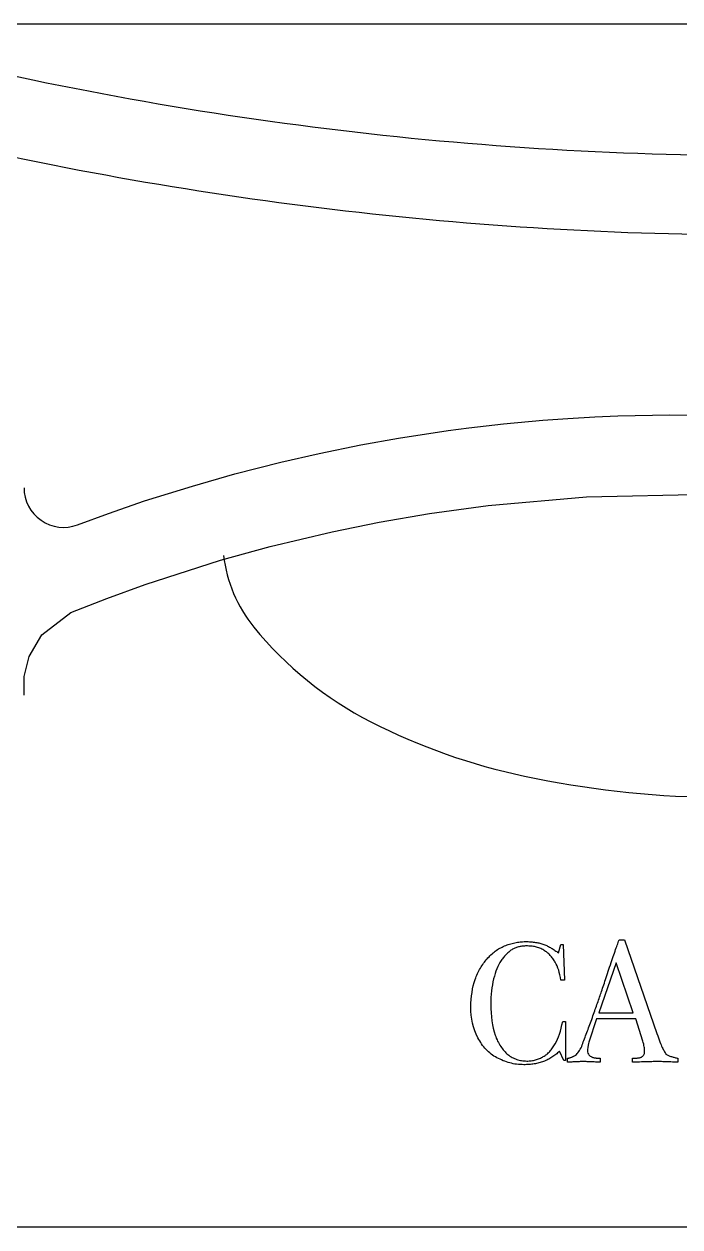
# Model space of a CAD drawing. Header units: millimetres. Extents: x 421 to 3085, y -1408 to 277.
# Drawn here: x 1810.64 to 1818.91, y -700.21 to -685.04 of the extents above; entities that cross this region are included whole.
import ezdxf

# ---------------------------------------------------------------- set-up
doc = ezdxf.new("R2010")
doc.units = ezdxf.units.MM

msp = doc.modelspace()

# ---------------------------------------------------------------- linework, layer by layer
at = {"color": 18, "true_color": 0x000000}
for p, q in [((1850.579, -685.043), (1787.965, -685.043)), ((1807.668, -700.209), (1819.295, -700.209))]:
    msp.add_line(p, q, dxfattribs=at)
at = {"color": 18, "linetype": 'Continuous', "true_color": 0x000000}
for p, q in [((1818.134, -696.606), (1818.14, -696.591)), ((1818.134, -696.606), (1818.14, -696.591)), ((1818.14, -696.591), (1818.206, -696.591)), ((1818.14, -696.591), (1818.206, -696.591)), ((1818.206, -696.591), (1818.617, -697.77)), ((1818.206, -696.591), (1818.617, -697.77)), ((1816.539, -696.766), (1816.553, -696.754)), ((1816.553, -696.754), (1816.566, -696.743)), ((1816.566, -696.743), (1816.579, -696.733)), ((1816.579, -696.733), (1816.593, -696.723)), ((1816.593, -696.723), (1816.607, -696.713)), ((1816.607, -696.713), (1816.621, -696.704)), ((1816.621, -696.704), (1816.636, -696.695)), ((1816.636, -696.695), (1816.651, -696.688)), ((1816.651, -696.688), (1816.666, -696.68)), ((1816.666, -696.68), (1816.681, -696.673)), ((1816.681, -696.673), (1816.696, -696.666)), ((1816.696, -696.666), (1816.712, -696.66)), ((1816.712, -696.66), (1816.728, -696.654)), ((1816.728, -696.654), (1816.744, -696.648)), ((1816.74, -696.751), (1816.731, -696.76)), ((1816.749, -696.743), (1816.74, -696.751)), ((1816.744, -696.648), (1816.76, -696.643)), ((1816.758, -696.735), (1816.749, -696.743)), ((1816.768, -696.728), (1816.758, -696.735)), ((1816.76, -696.643), (1816.776, -696.639)), ((1816.778, -696.721), (1816.768, -696.728)), ((1816.776, -696.639), (1816.793, -696.634)), ((1816.788, -696.714), (1816.778, -696.721)), ((1816.798, -696.707), (1816.788, -696.714)), ((1816.793, -696.634), (1816.809, -696.63)), ((1816.808, -696.702), (1816.798, -696.707)), ((1816.818, -696.698), (1816.808, -696.702)), ((1816.809, -696.63), (1816.825, -696.626)), ((1816.828, -696.693), (1816.818, -696.698)), ((1816.825, -696.626), (1816.842, -696.623)), ((1816.839, -696.69), (1816.828, -696.693)), ((1816.849, -696.686), (1816.839, -696.69)), ((1816.842, -696.623), (1816.858, -696.62)), ((1816.86, -696.683), (1816.849, -696.686)), ((1816.858, -696.62), (1816.875, -696.617)), ((1816.871, -696.679), (1816.86, -696.683)), ((1816.882, -696.676), (1816.871, -696.679)), ((1816.875, -696.617), (1816.892, -696.615)), ((1816.893, -696.674), (1816.882, -696.676)), ((1816.892, -696.615), (1816.908, -696.613)), ((1816.904, -696.672), (1816.893, -696.674)), ((1816.915, -696.67), (1816.904, -696.672)), ((1816.908, -696.613), (1816.925, -696.613)), ((1816.926, -696.669), (1816.915, -696.67)), ((1816.925, -696.613), (1816.942, -696.612)), ((1816.937, -696.667), (1816.926, -696.669)), ((1816.948, -696.667), (1816.937, -696.667)), ((1816.942, -696.612), (1816.959, -696.612)), ((1816.959, -696.666), (1816.948, -696.667)), ((1816.959, -696.612), (1816.976, -696.612)), ((1816.971, -696.666), (1816.959, -696.666)), ((1816.986, -696.666), (1816.971, -696.666)), ((1816.976, -696.612), (1816.994, -696.612)), ((1817.001, -696.667), (1816.986, -696.666)), ((1816.994, -696.612), (1817.011, -696.613)), ((1817.016, -696.667), (1817.001, -696.667)), ((1817.011, -696.613), (1817.027, -696.614)), ((1817.031, -696.669), (1817.016, -696.667)), ((1817.027, -696.614), (1817.043, -696.615)), ((1817.046, -696.671), (1817.031, -696.669)), ((1817.043, -696.615), (1817.058, -696.617)), ((1817.06, -696.673), (1817.046, -696.671)), ((1817.058, -696.617), (1817.074, -696.619)), ((1817.074, -696.675), (1817.06, -696.673)), ((1817.074, -696.619), (1817.088, -696.621)), ((1817.088, -696.678), (1817.074, -696.675)), ((1817.088, -696.621), (1817.103, -696.624)), ((1817.101, -696.681), (1817.088, -696.678)), ((1817.114, -696.686), (1817.101, -696.681)), ((1817.103, -696.624), (1817.117, -696.626)), ((1817.128, -696.69), (1817.114, -696.686)), ((1817.117, -696.626), (1817.13, -696.629)), ((1817.141, -696.695), (1817.128, -696.69)), ((1817.13, -696.629), (1817.143, -696.632)), ((1817.154, -696.7), (1817.141, -696.695)), ((1817.143, -696.632), (1817.156, -696.635)), ((1817.166, -696.707), (1817.154, -696.7)), ((1817.156, -696.635), (1817.168, -696.638)), ((1817.179, -696.713), (1817.166, -696.707)), ((1817.168, -696.638), (1817.18, -696.642)), ((1817.191, -696.721), (1817.179, -696.713)), ((1817.18, -696.642), (1817.191, -696.646)), ((1817.191, -696.646), (1817.203, -696.651)), ((1817.202, -696.727), (1817.191, -696.721)), ((1817.213, -696.735), (1817.202, -696.727)), ((1817.203, -696.651), (1817.216, -696.657)), ((1817.224, -696.742), (1817.213, -696.735)), ((1817.216, -696.657), (1817.228, -696.662)), ((1817.234, -696.75), (1817.224, -696.742)), ((1817.228, -696.662), (1817.239, -696.667)), ((1817.244, -696.758), (1817.234, -696.75)), ((1817.239, -696.667), (1817.251, -696.674)), ((1817.251, -696.674), (1817.263, -696.68)), ((1817.263, -696.68), (1817.275, -696.686)), ((1817.275, -696.686), (1817.286, -696.693)), ((1817.286, -696.693), (1817.298, -696.7)), ((1817.298, -696.7), (1817.309, -696.707)), ((1817.309, -696.707), (1817.321, -696.714)), ((1817.321, -696.714), (1817.331, -696.722)), ((1817.331, -696.722), (1817.343, -696.73)), ((1817.343, -696.73), (1817.354, -696.738)), ((1817.354, -696.738), (1817.365, -696.746)), ((1817.365, -696.746), (1817.377, -696.755)), ((1817.377, -696.755), (1817.406, -696.646)), ((1817.406, -696.646), (1817.436, -696.646)), ((1817.436, -696.646), (1817.454, -697.096)), ((1818.074, -696.778), (1818.082, -696.756)), ((1818.074, -696.778), (1818.082, -696.756)), ((1818.082, -696.756), (1818.089, -696.733)), ((1818.082, -696.756), (1818.089, -696.733)), ((1818.089, -696.733), (1818.096, -696.713)), ((1818.089, -696.733), (1818.096, -696.713)), ((1818.096, -696.713), (1818.103, -696.692)), ((1818.096, -696.713), (1818.103, -696.692)), ((1818.103, -696.692), (1818.11, -696.673)), ((1818.103, -696.692), (1818.11, -696.673)), ((1818.11, -696.673), (1818.116, -696.655)), ((1818.11, -696.673), (1818.116, -696.655)), ((1818.116, -696.655), (1818.122, -696.638)), ((1818.116, -696.655), (1818.122, -696.638)), ((1818.122, -696.638), (1818.128, -696.621)), ((1818.122, -696.638), (1818.128, -696.621)), ((1818.128, -696.621), (1818.134, -696.606)), ((1818.128, -696.621), (1818.134, -696.606)), ((1816.412, -696.915), (1816.422, -696.899)), ((1816.422, -696.899), (1816.433, -696.885)), ((1816.433, -696.885), (1816.443, -696.87)), ((1816.443, -696.87), (1816.454, -696.857)), ((1816.454, -696.857), (1816.464, -696.843)), ((1816.464, -696.843), (1816.476, -696.83)), ((1816.476, -696.83), (1816.488, -696.816)), ((1816.488, -696.816), (1816.501, -696.803)), ((1816.501, -696.803), (1816.513, -696.79)), ((1816.513, -696.79), (1816.526, -696.777)), ((1816.526, -696.777), (1816.539, -696.766)), ((1816.625, -696.899), (1816.612, -696.925)), ((1816.639, -696.874), (1816.625, -696.899)), ((1816.654, -696.85), (1816.639, -696.874)), ((1816.662, -696.839), (1816.654, -696.85)), ((1816.67, -696.828), (1816.662, -696.839)), ((1816.678, -696.817), (1816.67, -696.828)), ((1816.687, -696.807), (1816.678, -696.817)), ((1816.696, -696.797), (1816.687, -696.807)), ((1816.704, -696.787), (1816.696, -696.797)), ((1816.713, -696.777), (1816.704, -696.787)), ((1816.722, -696.768), (1816.713, -696.777)), ((1816.731, -696.76), (1816.722, -696.768)), ((1817.253, -696.767), (1817.244, -696.758)), ((1817.263, -696.776), (1817.253, -696.767)), ((1817.272, -696.786), (1817.263, -696.776)), ((1817.281, -696.795), (1817.272, -696.786)), ((1817.289, -696.805), (1817.281, -696.795)), ((1817.297, -696.815), (1817.289, -696.805)), ((1817.305, -696.826), (1817.297, -696.815)), ((1817.313, -696.837), (1817.305, -696.826)), ((1817.321, -696.848), (1817.313, -696.837)), ((1817.328, -696.859), (1817.321, -696.848)), ((1817.335, -696.871), (1817.328, -696.859)), ((1817.347, -696.894), (1817.335, -696.871)), ((1817.359, -696.919), (1817.347, -696.894)), ((1818.104, -696.878), (1817.884, -697.511)), ((1818.104, -696.878), (1817.884, -697.511)), ((1818.021, -696.932), (1818.03, -696.904)), ((1818.021, -696.932), (1818.03, -696.904)), ((1818.03, -696.904), (1818.04, -696.877)), ((1818.03, -696.904), (1818.04, -696.877)), ((1818.04, -696.877), (1818.049, -696.851)), ((1818.04, -696.877), (1818.049, -696.851)), ((1818.049, -696.851), (1818.058, -696.826)), ((1818.049, -696.851), (1818.058, -696.826)), ((1818.058, -696.826), (1818.066, -696.801)), ((1818.058, -696.826), (1818.066, -696.801)), ((1818.066, -696.801), (1818.074, -696.778)), ((1818.066, -696.801), (1818.074, -696.778)), ((1818.319, -697.511), (1818.104, -696.878)), ((1818.319, -697.511), (1818.104, -696.878)), ((1816.334, -697.07), (1816.341, -697.051)), ((1816.341, -697.051), (1816.348, -697.033)), ((1816.348, -697.033), (1816.356, -697.015)), ((1816.356, -697.015), (1816.365, -696.997)), ((1816.365, -696.997), (1816.374, -696.98)), ((1816.374, -696.98), (1816.382, -696.963)), ((1816.382, -696.963), (1816.392, -696.946)), ((1816.392, -696.946), (1816.401, -696.93)), ((1816.401, -696.93), (1816.412, -696.915)), ((1816.569, -697.047), (1816.559, -697.082)), ((1816.578, -697.014), (1816.569, -697.047)), ((1816.589, -696.983), (1816.578, -697.014)), ((1816.6, -696.953), (1816.589, -696.983)), ((1816.612, -696.925), (1816.6, -696.953)), ((1817.37, -696.945), (1817.359, -696.919)), ((1817.379, -696.972), (1817.37, -696.945)), ((1817.387, -697.002), (1817.379, -696.972)), ((1817.395, -697.031), (1817.387, -697.002)), ((1817.401, -697.063), (1817.395, -697.031)), ((1817.978, -697.064), (1817.986, -697.039)), ((1817.978, -697.064), (1817.986, -697.039)), ((1817.986, -697.039), (1817.995, -697.013)), ((1817.986, -697.039), (1817.995, -697.013)), ((1817.995, -697.013), (1818.003, -696.986)), ((1817.995, -697.013), (1818.003, -696.986)), ((1818.003, -696.986), (1818.012, -696.96)), ((1818.003, -696.986), (1818.012, -696.96)), ((1818.012, -696.96), (1818.021, -696.932)), ((1818.012, -696.96), (1818.021, -696.932)), ((1816.287, -697.252), (1816.293, -697.209)), ((1816.293, -697.209), (1816.303, -697.168)), ((1816.303, -697.168), (1816.314, -697.127)), ((1816.314, -697.127), (1816.327, -697.089)), ((1816.327, -697.089), (1816.334, -697.07)), ((1816.537, -697.194), (1816.532, -697.234)), ((1816.544, -697.155), (1816.537, -697.194)), ((1816.551, -697.118), (1816.544, -697.155)), ((1816.559, -697.082), (1816.551, -697.118)), ((1817.406, -697.096), (1817.401, -697.063)), ((1817.454, -697.096), (1817.406, -697.096)), ((1817.926, -697.22), (1817.932, -697.2)), ((1817.926, -697.22), (1817.932, -697.2)), ((1817.932, -697.2), (1817.939, -697.179)), ((1817.932, -697.2), (1817.939, -697.179)), ((1817.939, -697.179), (1817.947, -697.158)), ((1817.939, -697.179), (1817.947, -697.158)), ((1817.947, -697.158), (1817.955, -697.135)), ((1817.947, -697.158), (1817.955, -697.135)), ((1817.955, -697.135), (1817.962, -697.112)), ((1817.955, -697.135), (1817.962, -697.112)), ((1817.962, -697.112), (1817.97, -697.089)), ((1817.962, -697.112), (1817.97, -697.089)), ((1817.97, -697.089), (1817.978, -697.064)), ((1817.97, -697.089), (1817.978, -697.064)), ((1816.273, -697.388), (1816.276, -697.341)), ((1816.276, -697.341), (1816.28, -697.296)), ((1816.28, -697.296), (1816.287, -697.252)), ((1816.524, -697.359), (1816.523, -697.402)), ((1816.526, -697.317), (1816.524, -697.359)), ((1816.529, -697.275), (1816.526, -697.317)), ((1816.532, -697.234), (1816.529, -697.275)), ((1817.875, -697.367), (1817.881, -697.348)), ((1817.875, -697.367), (1817.881, -697.348)), ((1817.881, -697.348), (1817.888, -697.329)), ((1817.881, -697.348), (1817.888, -697.329)), ((1817.888, -697.329), (1817.894, -697.311)), ((1817.888, -697.329), (1817.894, -697.311)), ((1817.894, -697.311), (1817.901, -697.293)), ((1817.894, -697.311), (1817.901, -697.293)), ((1817.901, -697.293), (1817.907, -697.276)), ((1817.901, -697.293), (1817.907, -697.276)), ((1817.907, -697.276), (1817.913, -697.258)), ((1817.907, -697.276), (1817.913, -697.258)), ((1817.913, -697.258), (1817.919, -697.24)), ((1817.913, -697.258), (1817.919, -697.24)), ((1817.919, -697.24), (1817.926, -697.22)), ((1817.919, -697.24), (1817.926, -697.22)), ((1816.273, -697.436), (1816.273, -697.388)), ((1816.274, -697.489), (1816.273, -697.436)), ((1816.278, -697.541), (1816.274, -697.489)), ((1816.523, -697.402), (1816.524, -697.457)), ((1816.524, -697.457), (1816.527, -697.51)), ((1816.527, -697.51), (1816.531, -697.562)), ((1817.818, -697.528), (1817.825, -697.507)), ((1817.818, -697.528), (1817.825, -697.507)), ((1817.825, -697.507), (1817.833, -697.486)), ((1817.825, -697.507), (1817.833, -697.486)), ((1817.833, -697.486), (1817.84, -697.465)), ((1817.833, -697.486), (1817.84, -697.465)), ((1817.84, -697.465), (1817.847, -697.446)), ((1817.84, -697.465), (1817.847, -697.446)), ((1817.847, -697.446), (1817.854, -697.425)), ((1817.847, -697.446), (1817.854, -697.425)), ((1817.854, -697.425), (1817.861, -697.406)), ((1817.854, -697.425), (1817.861, -697.406)), ((1817.861, -697.406), (1817.868, -697.387)), ((1817.861, -697.406), (1817.868, -697.387)), ((1817.868, -697.387), (1817.875, -697.367)), ((1817.868, -697.387), (1817.875, -697.367)), ((1817.884, -697.511), (1818.319, -697.511)), ((1817.884, -697.511), (1818.319, -697.511)), ((1816.285, -697.591), (1816.278, -697.541)), ((1816.295, -697.641), (1816.285, -697.591)), ((1816.307, -697.688), (1816.295, -697.641)), ((1816.531, -697.562), (1816.537, -697.611)), ((1816.537, -697.611), (1816.544, -697.659)), ((1816.544, -697.659), (1816.553, -697.705)), ((1817.411, -697.703), (1817.42, -697.662)), ((1817.42, -697.662), (1817.43, -697.62)), ((1817.43, -697.62), (1817.466, -697.62)), ((1817.466, -697.62), (1817.466, -698.11)), ((1817.854, -697.586), (1817.758, -697.879)), ((1817.854, -697.586), (1817.758, -697.879)), ((1817.764, -697.677), (1817.772, -697.656)), ((1817.764, -697.677), (1817.772, -697.656)), ((1817.772, -697.656), (1817.78, -697.635)), ((1817.772, -697.656), (1817.78, -697.635)), ((1817.78, -697.635), (1817.788, -697.613)), ((1817.78, -697.635), (1817.788, -697.613)), ((1817.788, -697.613), (1817.795, -697.592)), ((1817.788, -697.613), (1817.795, -697.592)), ((1817.795, -697.592), (1817.803, -697.57)), ((1817.795, -697.592), (1817.803, -697.57)), ((1817.803, -697.57), (1817.81, -697.549)), ((1817.803, -697.57), (1817.81, -697.549)), ((1817.81, -697.549), (1817.818, -697.528)), ((1817.81, -697.549), (1817.818, -697.528)), ((1818.349, -697.586), (1817.854, -697.586)), ((1818.349, -697.586), (1817.854, -697.586)), ((1818.438, -697.865), (1818.349, -697.586)), ((1818.438, -697.865), (1818.349, -697.586)), ((1816.323, -697.735), (1816.307, -697.688)), ((1816.341, -697.78), (1816.323, -697.735)), ((1816.362, -697.824), (1816.341, -697.78)), ((1816.553, -697.705), (1816.564, -697.748)), ((1816.564, -697.748), (1816.577, -697.79)), ((1816.577, -697.79), (1816.585, -697.81)), ((1816.585, -697.81), (1816.593, -697.829)), ((1817.364, -697.843), (1817.377, -697.812)), ((1817.377, -697.812), (1817.389, -697.777)), ((1817.389, -697.777), (1817.4, -697.741)), ((1817.4, -697.741), (1817.411, -697.703)), ((1817.704, -697.837), (1817.711, -697.818)), ((1817.704, -697.837), (1817.711, -697.818)), ((1817.711, -697.818), (1817.718, -697.798)), ((1817.711, -697.818), (1817.718, -697.798)), ((1817.718, -697.798), (1817.726, -697.778)), ((1817.718, -697.798), (1817.726, -697.778)), ((1817.726, -697.778), (1817.734, -697.759)), ((1817.726, -697.778), (1817.734, -697.759)), ((1817.734, -697.759), (1817.741, -697.738)), ((1817.734, -697.759), (1817.741, -697.738)), ((1817.741, -697.738), (1817.749, -697.718)), ((1817.741, -697.738), (1817.749, -697.718)), ((1817.749, -697.718), (1817.756, -697.698)), ((1817.749, -697.718), (1817.756, -697.698)), ((1817.756, -697.698), (1817.764, -697.677)), ((1817.756, -697.698), (1817.764, -697.677)), ((1818.617, -697.77), (1818.626, -697.799)), ((1818.617, -697.77), (1818.626, -697.799)), ((1818.626, -697.799), (1818.635, -697.826)), ((1818.626, -697.799), (1818.635, -697.826)), ((1816.372, -697.845), (1816.362, -697.824)), ((1816.384, -697.864), (1816.372, -697.845)), ((1816.396, -697.883), (1816.384, -697.864)), ((1816.408, -697.902), (1816.396, -697.883)), ((1816.421, -697.92), (1816.408, -697.902)), ((1816.435, -697.938), (1816.421, -697.92)), ((1816.449, -697.954), (1816.435, -697.938)), ((1816.464, -697.971), (1816.449, -697.954)), ((1816.593, -697.829), (1816.602, -697.848)), ((1816.602, -697.848), (1816.61, -697.867)), ((1816.61, -697.867), (1816.619, -697.885)), ((1816.619, -697.885), (1816.629, -697.901)), ((1816.629, -697.901), (1816.638, -697.918)), ((1816.638, -697.918), (1816.649, -697.933)), ((1816.649, -697.933), (1816.659, -697.948)), ((1816.659, -697.948), (1816.669, -697.963)), ((1816.669, -697.963), (1816.68, -697.976)), ((1817.284, -697.975), (1817.293, -697.963)), ((1817.293, -697.963), (1817.302, -697.951)), ((1817.302, -697.951), (1817.311, -697.939)), ((1817.311, -697.939), (1817.319, -697.926)), ((1817.319, -697.926), (1817.327, -697.913)), ((1817.327, -697.913), (1817.335, -697.899)), ((1817.335, -697.899), (1817.35, -697.872)), ((1817.35, -697.872), (1817.364, -697.843)), ((1817.641, -697.984), (1817.651, -697.968)), ((1817.641, -697.984), (1817.651, -697.968)), ((1817.651, -697.968), (1817.66, -697.951)), ((1817.651, -697.968), (1817.66, -697.951)), ((1817.66, -697.951), (1817.669, -697.933)), ((1817.66, -697.951), (1817.669, -697.933)), ((1817.669, -697.933), (1817.676, -697.914)), ((1817.669, -697.933), (1817.676, -697.914)), ((1817.676, -697.914), (1817.682, -697.895)), ((1817.676, -697.914), (1817.682, -697.895)), ((1817.682, -697.895), (1817.689, -697.876)), ((1817.682, -697.895), (1817.689, -697.876)), ((1817.689, -697.876), (1817.697, -697.857)), ((1817.689, -697.876), (1817.697, -697.857)), ((1817.697, -697.857), (1817.704, -697.837)), ((1817.697, -697.857), (1817.704, -697.837)), ((1817.744, -697.945), (1817.74, -697.974)), ((1817.744, -697.945), (1817.74, -697.974)), ((1817.749, -697.919), (1817.744, -697.945)), ((1817.749, -697.919), (1817.744, -697.945)), ((1817.753, -697.897), (1817.749, -697.919)), ((1817.753, -697.897), (1817.749, -697.919)), ((1817.758, -697.879), (1817.753, -697.897)), ((1817.758, -697.879), (1817.753, -697.897)), ((1818.444, -697.885), (1818.438, -697.865)), ((1818.444, -697.885), (1818.438, -697.865)), ((1818.45, -697.903), (1818.444, -697.885)), ((1818.45, -697.903), (1818.444, -697.885)), ((1818.453, -697.921), (1818.45, -697.903)), ((1818.453, -697.921), (1818.45, -697.903)), ((1818.457, -697.937), (1818.453, -697.921)), ((1818.457, -697.937), (1818.453, -697.921)), ((1818.459, -697.951), (1818.457, -697.937)), ((1818.459, -697.951), (1818.457, -697.937)), ((1818.461, -697.965), (1818.459, -697.951)), ((1818.461, -697.965), (1818.459, -697.951)), ((1818.462, -697.977), (1818.461, -697.965)), ((1818.462, -697.977), (1818.461, -697.965)), ((1818.635, -697.826), (1818.643, -697.851)), ((1818.635, -697.826), (1818.643, -697.851)), ((1818.643, -697.851), (1818.652, -697.874)), ((1818.643, -697.851), (1818.652, -697.874)), ((1818.652, -697.874), (1818.66, -697.895)), ((1818.652, -697.874), (1818.66, -697.895)), ((1818.66, -697.895), (1818.668, -697.914)), ((1818.66, -697.895), (1818.668, -697.914)), ((1818.668, -697.914), (1818.676, -697.931)), ((1818.668, -697.914), (1818.676, -697.931)), ((1818.676, -697.931), (1818.683, -697.947)), ((1818.676, -697.931), (1818.683, -697.947)), ((1818.683, -697.947), (1818.689, -697.96)), ((1818.683, -697.947), (1818.689, -697.96)), ((1818.689, -697.96), (1818.696, -697.971)), ((1818.689, -697.96), (1818.696, -697.971)), ((1816.479, -697.986), (1816.464, -697.971)), ((1816.495, -698.001), (1816.479, -697.986)), ((1816.511, -698.015), (1816.495, -698.001)), ((1816.529, -698.029), (1816.511, -698.015)), ((1816.546, -698.042), (1816.529, -698.029)), ((1816.563, -698.054), (1816.546, -698.042)), ((1816.582, -698.066), (1816.563, -698.054)), ((1816.601, -698.076), (1816.582, -698.066)), ((1816.62, -698.087), (1816.601, -698.076)), ((1816.64, -698.095), (1816.62, -698.087)), ((1816.659, -698.104), (1816.64, -698.095)), ((1816.679, -698.113), (1816.659, -698.104)), ((1816.699, -698.121), (1816.679, -698.113)), ((1816.68, -697.976), (1816.691, -697.989)), ((1816.691, -697.989), (1816.703, -698.002)), ((1816.72, -698.128), (1816.699, -698.121)), ((1816.703, -698.002), (1816.714, -698.013)), ((1816.714, -698.013), (1816.726, -698.025)), ((1816.726, -698.025), (1816.738, -698.035)), ((1816.738, -698.035), (1816.752, -698.045)), ((1816.752, -698.045), (1816.765, -698.054)), ((1816.765, -698.054), (1816.779, -698.063)), ((1816.779, -698.063), (1816.793, -698.071)), ((1816.793, -698.071), (1816.807, -698.078)), ((1816.807, -698.078), (1816.821, -698.085)), ((1816.821, -698.085), (1816.836, -698.091)), ((1816.836, -698.091), (1816.851, -698.097)), ((1816.851, -698.097), (1816.866, -698.101)), ((1816.866, -698.101), (1816.88, -698.106)), ((1816.88, -698.106), (1816.896, -698.109)), ((1816.896, -698.109), (1816.912, -698.112)), ((1816.912, -698.112), (1816.927, -698.114)), ((1816.927, -698.114), (1816.943, -698.116)), ((1816.943, -698.116), (1816.96, -698.116)), ((1816.96, -698.116), (1816.976, -698.117)), ((1816.976, -698.117), (1816.991, -698.117)), ((1816.991, -698.117), (1817.005, -698.116)), ((1817.005, -698.116), (1817.02, -698.115)), ((1817.02, -698.115), (1817.034, -698.113)), ((1817.034, -698.113), (1817.047, -698.111)), ((1817.047, -698.111), (1817.061, -698.109)), ((1817.061, -698.109), (1817.074, -698.106)), ((1817.074, -698.106), (1817.088, -698.102)), ((1817.088, -698.102), (1817.101, -698.099)), ((1817.101, -698.099), (1817.114, -698.095)), ((1817.114, -698.095), (1817.126, -698.09)), ((1817.126, -698.09), (1817.138, -698.085)), ((1817.138, -698.085), (1817.15, -698.08)), ((1817.15, -698.08), (1817.163, -698.074)), ((1817.163, -698.074), (1817.174, -698.069)), ((1817.174, -698.069), (1817.185, -698.062)), ((1817.185, -698.062), (1817.196, -698.056)), ((1817.201, -698.117), (1817.187, -698.123)), ((1817.196, -698.056), (1817.207, -698.049)), ((1817.215, -698.111), (1817.201, -698.117)), ((1817.207, -698.049), (1817.218, -698.041)), ((1817.228, -698.106), (1817.215, -698.111)), ((1817.218, -698.041), (1817.228, -698.033)), ((1817.228, -698.033), (1817.238, -698.025)), ((1817.241, -698.099), (1817.228, -698.106)), ((1817.238, -698.025), (1817.248, -698.016)), ((1817.255, -698.092), (1817.241, -698.099)), ((1817.248, -698.016), (1817.257, -698.007)), ((1817.267, -698.085), (1817.255, -698.092)), ((1817.257, -698.007), (1817.267, -697.996)), ((1817.267, -697.996), (1817.276, -697.986)), ((1817.28, -698.078), (1817.267, -698.085)), ((1817.276, -697.986), (1817.284, -697.975)), ((1817.293, -698.069), (1817.28, -698.078)), ((1817.305, -698.062), (1817.293, -698.069)), ((1817.318, -698.053), (1817.305, -698.062)), ((1817.33, -698.044), (1817.318, -698.053)), ((1817.342, -698.035), (1817.33, -698.044)), ((1817.354, -698.026), (1817.342, -698.035)), ((1817.365, -698.015), (1817.354, -698.026)), ((1817.377, -698.005), (1817.365, -698.015)), ((1817.388, -697.994), (1817.377, -698.005)), ((1817.442, -698.11), (1817.388, -697.994)), ((1817.466, -698.11), (1817.442, -698.11)), ((1817.49, -698.083), (1817.497, -698.081)), ((1817.49, -698.083), (1817.497, -698.081)), ((1817.49, -698.13), (1817.49, -698.083)), ((1817.49, -698.13), (1817.49, -698.083)), ((1817.497, -698.081), (1817.505, -698.08)), ((1817.497, -698.081), (1817.505, -698.08)), ((1817.505, -698.08), (1817.512, -698.078)), ((1817.505, -698.08), (1817.512, -698.078)), ((1817.512, -698.078), (1817.519, -698.076)), ((1817.512, -698.078), (1817.519, -698.076)), ((1817.519, -698.076), (1817.526, -698.074)), ((1817.519, -698.076), (1817.526, -698.074)), ((1817.526, -698.074), (1817.532, -698.073)), ((1817.526, -698.074), (1817.532, -698.073)), ((1817.532, -698.073), (1817.539, -698.07)), ((1817.532, -698.073), (1817.539, -698.07)), ((1817.539, -698.07), (1817.545, -698.067)), ((1817.539, -698.07), (1817.545, -698.067)), ((1817.545, -698.067), (1817.551, -698.065)), ((1817.545, -698.067), (1817.551, -698.065)), ((1817.551, -698.065), (1817.557, -698.062)), ((1817.551, -698.065), (1817.557, -698.062)), ((1817.557, -698.062), (1817.563, -698.059)), ((1817.557, -698.062), (1817.563, -698.059)), ((1817.563, -698.059), (1817.568, -698.056)), ((1817.563, -698.059), (1817.568, -698.056)), ((1817.568, -698.056), (1817.574, -698.053)), ((1817.568, -698.056), (1817.574, -698.053)), ((1817.574, -698.053), (1817.58, -698.05)), ((1817.574, -698.053), (1817.58, -698.05)), ((1817.58, -698.05), (1817.586, -698.046)), ((1817.58, -698.05), (1817.586, -698.046)), ((1817.586, -698.046), (1817.591, -698.042)), ((1817.586, -698.046), (1817.591, -698.042)), ((1817.591, -698.042), (1817.602, -698.034)), ((1817.591, -698.042), (1817.602, -698.034)), ((1817.602, -698.034), (1817.613, -698.023)), ((1817.602, -698.034), (1817.613, -698.023)), ((1817.613, -698.023), (1817.622, -698.012)), ((1817.613, -698.023), (1817.622, -698.012)), ((1817.622, -698.012), (1817.632, -697.998)), ((1817.622, -698.012), (1817.632, -697.998)), ((1817.632, -697.998), (1817.641, -697.984)), ((1817.632, -697.998), (1817.641, -697.984)), ((1817.74, -697.974), (1817.741, -697.989)), ((1817.74, -697.974), (1817.741, -697.989)), ((1817.741, -697.989), (1817.743, -698.003)), ((1817.741, -697.989), (1817.743, -698.003)), ((1817.743, -698.003), (1817.747, -698.017)), ((1817.743, -698.003), (1817.747, -698.017)), ((1817.747, -698.017), (1817.753, -698.029)), ((1817.747, -698.017), (1817.753, -698.029)), ((1817.753, -698.029), (1817.76, -698.04)), ((1817.753, -698.029), (1817.76, -698.04)), ((1817.76, -698.04), (1817.767, -698.048)), ((1817.76, -698.04), (1817.767, -698.048)), ((1817.767, -698.048), (1817.777, -698.057)), ((1817.767, -698.048), (1817.777, -698.057)), ((1817.777, -698.057), (1817.788, -698.062)), ((1817.777, -698.057), (1817.788, -698.062)), ((1817.788, -698.062), (1817.793, -698.065)), ((1817.788, -698.062), (1817.793, -698.065)), ((1817.793, -698.065), (1817.799, -698.067)), ((1817.793, -698.065), (1817.799, -698.067)), ((1817.799, -698.067), (1817.805, -698.069)), ((1817.799, -698.067), (1817.805, -698.069)), ((1817.805, -698.069), (1817.811, -698.071)), ((1817.805, -698.069), (1817.811, -698.071)), ((1817.811, -698.071), (1817.817, -698.073)), ((1817.811, -698.071), (1817.817, -698.073)), ((1817.817, -698.073), (1817.824, -698.075)), ((1817.817, -698.073), (1817.824, -698.075)), ((1817.824, -698.075), (1817.831, -698.076)), ((1817.824, -698.075), (1817.831, -698.076)), ((1817.831, -698.076), (1817.838, -698.078)), ((1817.831, -698.076), (1817.838, -698.078)), ((1817.838, -698.078), (1817.845, -698.079)), ((1817.838, -698.078), (1817.845, -698.079)), ((1817.845, -698.079), (1817.852, -698.08)), ((1817.845, -698.079), (1817.852, -698.08)), ((1817.852, -698.08), (1817.86, -698.081)), ((1817.852, -698.08), (1817.86, -698.081)), ((1817.86, -698.081), (1817.868, -698.081)), ((1817.86, -698.081), (1817.868, -698.081)), ((1817.868, -698.081), (1817.876, -698.082)), ((1817.868, -698.081), (1817.876, -698.082)), ((1817.876, -698.082), (1817.884, -698.083)), ((1817.876, -698.082), (1817.884, -698.083)), ((1817.884, -698.083), (1817.892, -698.083)), ((1817.884, -698.083), (1817.892, -698.083)), ((1817.892, -698.083), (1817.901, -698.083)), ((1817.892, -698.083), (1817.901, -698.083)), ((1817.901, -698.083), (1817.901, -698.13)), ((1817.901, -698.083), (1817.901, -698.13)), ((1818.307, -698.083), (1818.317, -698.083)), ((1818.307, -698.13), (1818.307, -698.083)), ((1818.307, -698.083), (1818.317, -698.083)), ((1818.307, -698.13), (1818.307, -698.083)), ((1818.317, -698.083), (1818.328, -698.083)), ((1818.317, -698.083), (1818.328, -698.083)), ((1818.328, -698.083), (1818.338, -698.082)), ((1818.328, -698.083), (1818.338, -698.082)), ((1818.338, -698.082), (1818.348, -698.081)), ((1818.338, -698.082), (1818.348, -698.081)), ((1818.348, -698.081), (1818.357, -698.081)), ((1818.348, -698.081), (1818.357, -698.081)), ((1818.357, -698.081), (1818.366, -698.08)), ((1818.357, -698.081), (1818.366, -698.08)), ((1818.366, -698.08), (1818.375, -698.079)), ((1818.366, -698.08), (1818.375, -698.079)), ((1818.375, -698.079), (1818.383, -698.078)), ((1818.375, -698.079), (1818.383, -698.078)), ((1818.383, -698.078), (1818.39, -698.076)), ((1818.383, -698.078), (1818.39, -698.076)), ((1818.39, -698.076), (1818.397, -698.075)), ((1818.39, -698.076), (1818.397, -698.075)), ((1818.397, -698.075), (1818.404, -698.073)), ((1818.397, -698.075), (1818.404, -698.073)), ((1818.404, -698.073), (1818.411, -698.071)), ((1818.404, -698.073), (1818.411, -698.071)), ((1818.411, -698.071), (1818.417, -698.069)), ((1818.411, -698.071), (1818.417, -698.069)), ((1818.417, -698.069), (1818.422, -698.067)), ((1818.417, -698.069), (1818.422, -698.067)), ((1818.422, -698.067), (1818.428, -698.065)), ((1818.422, -698.067), (1818.428, -698.065)), ((1818.428, -698.065), (1818.432, -698.062)), ((1818.428, -698.065), (1818.432, -698.062)), ((1818.432, -698.062), (1818.439, -698.055)), ((1818.432, -698.062), (1818.439, -698.055)), ((1818.439, -698.055), (1818.444, -698.047)), ((1818.439, -698.055), (1818.444, -698.047)), ((1818.444, -698.047), (1818.45, -698.039)), ((1818.444, -698.047), (1818.45, -698.039)), ((1818.45, -698.039), (1818.454, -698.03)), ((1818.45, -698.039), (1818.454, -698.03)), ((1818.454, -698.03), (1818.458, -698.021)), ((1818.454, -698.03), (1818.458, -698.021)), ((1818.458, -698.021), (1818.46, -698.011)), ((1818.458, -698.021), (1818.46, -698.011)), ((1818.46, -698.011), (1818.462, -698)), ((1818.46, -698.011), (1818.462, -698)), ((1818.462, -697.987), (1818.462, -697.977)), ((1818.462, -697.987), (1818.462, -697.977)), ((1818.462, -698), (1818.462, -697.987)), ((1818.462, -698), (1818.462, -697.987)), ((1818.696, -697.971), (1818.702, -697.982)), ((1818.696, -697.971), (1818.702, -697.982)), ((1818.702, -697.982), (1818.709, -697.993)), ((1818.702, -697.982), (1818.709, -697.993)), ((1818.709, -697.993), (1818.714, -698.003)), ((1818.709, -697.993), (1818.714, -698.003)), ((1818.714, -698.003), (1818.72, -698.012)), ((1818.714, -698.003), (1818.72, -698.012)), ((1818.72, -698.012), (1818.725, -698.02)), ((1818.72, -698.012), (1818.725, -698.02)), ((1818.725, -698.02), (1818.73, -698.029)), ((1818.725, -698.02), (1818.73, -698.029)), ((1818.73, -698.029), (1818.737, -698.034)), ((1818.73, -698.029), (1818.737, -698.034)), ((1818.737, -698.034), (1818.745, -698.039)), ((1818.737, -698.034), (1818.745, -698.039)), ((1818.745, -698.039), (1818.753, -698.043)), ((1818.745, -698.039), (1818.753, -698.043)), ((1818.753, -698.043), (1818.761, -698.048)), ((1818.753, -698.043), (1818.761, -698.048)), ((1818.761, -698.048), (1818.771, -698.052)), ((1818.761, -698.048), (1818.771, -698.052)), ((1818.771, -698.052), (1818.78, -698.056)), ((1818.771, -698.052), (1818.78, -698.056)), ((1818.78, -698.056), (1818.791, -698.06)), ((1818.78, -698.056), (1818.791, -698.06)), ((1818.791, -698.06), (1818.802, -698.062)), ((1818.791, -698.06), (1818.802, -698.062)), ((1818.802, -698.062), (1818.811, -698.065)), ((1818.802, -698.062), (1818.811, -698.065)), ((1818.811, -698.065), (1818.821, -698.067)), ((1818.811, -698.065), (1818.821, -698.067)), ((1818.821, -698.067), (1818.831, -698.07)), ((1818.821, -698.067), (1818.831, -698.07)), ((1818.831, -698.07), (1818.841, -698.073)), ((1818.831, -698.07), (1818.841, -698.073)), ((1818.841, -698.073), (1818.85, -698.075)), ((1818.841, -698.073), (1818.85, -698.075)), ((1818.85, -698.075), (1818.861, -698.078)), ((1818.85, -698.075), (1818.861, -698.078)), ((1818.861, -698.078), (1818.87, -698.08)), ((1818.861, -698.078), (1818.87, -698.08)), ((1818.87, -698.08), (1818.88, -698.083)), ((1818.87, -698.08), (1818.88, -698.083)), ((1818.88, -698.083), (1818.88, -698.13)), ((1818.88, -698.083), (1818.88, -698.13)), ((1816.741, -698.134), (1816.72, -698.128)), ((1816.762, -698.141), (1816.741, -698.134)), ((1816.783, -698.146), (1816.762, -698.141)), ((1816.805, -698.151), (1816.783, -698.146)), ((1816.827, -698.155), (1816.805, -698.151)), ((1816.849, -698.158), (1816.827, -698.155)), ((1816.872, -698.161), (1816.849, -698.158)), ((1816.894, -698.163), (1816.872, -698.161)), ((1816.917, -698.163), (1816.894, -698.163)), ((1816.941, -698.164), (1816.917, -698.163)), ((1816.957, -698.164), (1816.941, -698.164)), ((1816.974, -698.163), (1816.957, -698.164)), ((1816.99, -698.163), (1816.974, -698.163)), ((1817.007, -698.162), (1816.99, -698.163)), ((1817.023, -698.16), (1817.007, -698.162)), ((1817.039, -698.158), (1817.023, -698.16)), ((1817.054, -698.156), (1817.039, -698.158)), ((1817.07, -698.154), (1817.054, -698.156)), ((1817.085, -698.151), (1817.07, -698.154)), ((1817.1, -698.148), (1817.085, -698.151)), ((1817.115, -698.144), (1817.1, -698.148)), ((1817.129, -698.141), (1817.115, -698.144)), ((1817.144, -698.137), (1817.129, -698.141)), ((1817.159, -698.132), (1817.144, -698.137)), ((1817.173, -698.128), (1817.159, -698.132)), ((1817.187, -698.123), (1817.173, -698.128)), ((1817.508, -698.13), (1817.49, -698.13)), ((1817.508, -698.13), (1817.49, -698.13)), ((1817.526, -698.13), (1817.508, -698.13)), ((1817.526, -698.13), (1817.508, -698.13)), ((1817.543, -698.13), (1817.526, -698.13)), ((1817.543, -698.13), (1817.526, -698.13)), ((1817.559, -698.129), (1817.543, -698.13)), ((1817.559, -698.129), (1817.543, -698.13)), ((1817.574, -698.129), (1817.559, -698.129)), ((1817.574, -698.129), (1817.559, -698.129)), ((1817.589, -698.128), (1817.574, -698.129)), ((1817.589, -698.128), (1817.574, -698.129)), ((1817.602, -698.128), (1817.589, -698.128)), ((1817.602, -698.128), (1817.589, -698.128)), ((1817.615, -698.127), (1817.602, -698.128)), ((1817.615, -698.127), (1817.602, -698.128)), ((1817.627, -698.127), (1817.615, -698.127)), ((1817.627, -698.127), (1817.615, -698.127)), ((1817.638, -698.126), (1817.627, -698.127)), ((1817.638, -698.126), (1817.627, -698.127)), ((1817.648, -698.125), (1817.638, -698.126)), ((1817.648, -698.125), (1817.638, -698.126)), ((1817.657, -698.125), (1817.648, -698.125)), ((1817.657, -698.125), (1817.648, -698.125)), ((1817.666, -698.125), (1817.657, -698.125)), ((1817.666, -698.125), (1817.657, -698.125)), ((1817.674, -698.124), (1817.666, -698.125)), ((1817.674, -698.124), (1817.666, -698.125)), ((1817.681, -698.124), (1817.674, -698.124)), ((1817.681, -698.124), (1817.674, -698.124)), ((1817.687, -698.124), (1817.681, -698.124)), ((1817.687, -698.124), (1817.681, -698.124)), ((1817.693, -698.124), (1817.687, -698.124)), ((1817.693, -698.124), (1817.687, -698.124)), ((1817.7, -698.124), (1817.693, -698.124)), ((1817.7, -698.124), (1817.693, -698.124)), ((1817.708, -698.125), (1817.7, -698.124)), ((1817.708, -698.125), (1817.7, -698.124)), ((1817.716, -698.125), (1817.708, -698.125)), ((1817.716, -698.125), (1817.708, -698.125)), ((1817.727, -698.125), (1817.716, -698.125)), ((1817.727, -698.125), (1817.716, -698.125)), ((1817.737, -698.126), (1817.727, -698.125)), ((1817.737, -698.126), (1817.727, -698.125)), ((1817.749, -698.127), (1817.737, -698.126)), ((1817.749, -698.127), (1817.737, -698.126)), ((1817.763, -698.127), (1817.749, -698.127)), ((1817.763, -698.127), (1817.749, -698.127)), ((1817.776, -698.128), (1817.763, -698.127)), ((1817.776, -698.128), (1817.763, -698.127)), ((1817.791, -698.128), (1817.776, -698.128)), ((1817.791, -698.128), (1817.776, -698.128)), ((1817.807, -698.129), (1817.791, -698.128)), ((1817.807, -698.129), (1817.791, -698.128)), ((1817.824, -698.129), (1817.807, -698.129)), ((1817.824, -698.129), (1817.807, -698.129)), ((1817.842, -698.13), (1817.824, -698.129)), ((1817.842, -698.13), (1817.824, -698.129)), ((1817.861, -698.13), (1817.842, -698.13)), ((1817.861, -698.13), (1817.842, -698.13)), ((1817.88, -698.13), (1817.861, -698.13)), ((1817.88, -698.13), (1817.861, -698.13)), ((1817.901, -698.13), (1817.88, -698.13)), ((1817.901, -698.13), (1817.88, -698.13)), ((1818.338, -698.13), (1818.307, -698.13)), ((1818.338, -698.13), (1818.307, -698.13)), ((1818.369, -698.13), (1818.338, -698.13)), ((1818.369, -698.13), (1818.338, -698.13)), ((1818.397, -698.13), (1818.369, -698.13)), ((1818.397, -698.13), (1818.369, -698.13)), ((1818.424, -698.129), (1818.397, -698.13)), ((1818.424, -698.129), (1818.397, -698.13)), ((1818.45, -698.129), (1818.424, -698.129)), ((1818.45, -698.129), (1818.424, -698.129)), ((1818.474, -698.128), (1818.45, -698.129)), ((1818.474, -698.128), (1818.45, -698.129)), ((1818.497, -698.128), (1818.474, -698.128)), ((1818.497, -698.128), (1818.474, -698.128)), ((1818.518, -698.127), (1818.497, -698.128)), ((1818.518, -698.127), (1818.497, -698.128)), ((1818.537, -698.127), (1818.518, -698.127)), ((1818.537, -698.127), (1818.518, -698.127)), ((1818.554, -698.126), (1818.537, -698.127)), ((1818.554, -698.126), (1818.537, -698.127)), ((1818.571, -698.125), (1818.554, -698.126)), ((1818.571, -698.125), (1818.554, -698.126)), ((1818.585, -698.125), (1818.571, -698.125)), ((1818.585, -698.125), (1818.571, -698.125)), ((1818.598, -698.125), (1818.585, -698.125)), ((1818.598, -698.125), (1818.585, -698.125)), ((1818.61, -698.124), (1818.598, -698.125)), ((1818.61, -698.124), (1818.598, -698.125)), ((1818.62, -698.124), (1818.61, -698.124)), ((1818.62, -698.124), (1818.61, -698.124)), ((1818.629, -698.124), (1818.62, -698.124)), ((1818.629, -698.124), (1818.62, -698.124)), ((1818.636, -698.124), (1818.629, -698.124)), ((1818.636, -698.124), (1818.629, -698.124)), ((1818.645, -698.124), (1818.636, -698.124)), ((1818.645, -698.124), (1818.636, -698.124)), ((1818.654, -698.125), (1818.645, -698.124)), ((1818.654, -698.125), (1818.645, -698.124)), ((1818.665, -698.125), (1818.654, -698.125)), ((1818.665, -698.125), (1818.654, -698.125)), ((1818.676, -698.125), (1818.665, -698.125)), ((1818.676, -698.125), (1818.665, -698.125)), ((1818.689, -698.126), (1818.676, -698.125)), ((1818.689, -698.126), (1818.676, -698.125)), ((1818.703, -698.127), (1818.689, -698.126)), ((1818.703, -698.127), (1818.689, -698.126)), ((1818.718, -698.127), (1818.703, -698.127)), ((1818.718, -698.127), (1818.703, -698.127)), ((1818.735, -698.128), (1818.718, -698.127)), ((1818.735, -698.128), (1818.718, -698.127)), ((1818.752, -698.128), (1818.735, -698.128)), ((1818.752, -698.128), (1818.735, -698.128)), ((1818.77, -698.129), (1818.752, -698.128)), ((1818.77, -698.129), (1818.752, -698.128)), ((1818.79, -698.129), (1818.77, -698.129)), ((1818.79, -698.129), (1818.77, -698.129)), ((1818.811, -698.13), (1818.79, -698.129)), ((1818.811, -698.13), (1818.79, -698.129)), ((1818.833, -698.13), (1818.811, -698.13)), ((1818.833, -698.13), (1818.811, -698.13)), ((1818.855, -698.13), (1818.833, -698.13)), ((1818.855, -698.13), (1818.833, -698.13)), ((1818.88, -698.13), (1818.855, -698.13)), ((1818.88, -698.13), (1818.855, -698.13))]:
    msp.add_line(p, q, dxfattribs=at)
at = {"color": 18, "true_color": 0x000000}
for points in [[(1807.97, -685.071, 0.063536), (1819.271, -686.695, 0), (1819.271, -686.695)], [(1808.518, -686.252, 0.059035), (1819.271, -687.696, 0.063536)]]:
    msp.add_lwpolyline(points, format="xyb", dxfattribs=at)
for points in [[(1811.318, -691.358), (1811.706, -691.213), (1812.162, -691.056), (1812.764, -690.867), (1813.298, -690.715), (1813.877, -690.566), (1814.36, -690.456), (1814.887, -690.348), (1815.361, -690.264), (1815.985, -690.168), (1816.245, -690.134), (1816.684, -690.084), (1817.178, -690.038), (1817.493, -690.015), (1817.834, -689.996), (1818.123, -689.983), (1818.779, -689.969), (1819.271, -689.972)], [(1810.644, -693.506), (1810.645, -693.271), (1810.707, -693.015), (1810.866, -692.744), (1811.234, -692.463), (1811.685, -692.286), (1812.171, -692.109), (1813.119, -691.804), (1813.744, -691.631), (1814.524, -691.444), (1815.119, -691.322), (1815.751, -691.213), (1816.492, -691.112), (1817.729, -691.003), (1819.271, -690.972)]]:
    msp.add_lwpolyline(points, dxfattribs=at)
for centre, radius, start, end in [((1811.143, -690.889), 0.5, 180, 290.4049), ((1814.902, -691.537), 1.758, 186.7682, 219.0847), ((1817.099, -689.752), 4.589, 219.0847, 242.9799), ((1818.565, -686.878), 7.816, 242.9799, 258.0724), ((1819.531, -682.308), 12.487, 258.0724, 268.919)]:
    msp.add_arc(centre, radius, start, end, dxfattribs=at)

doc.saveas('drawing.dxf')
